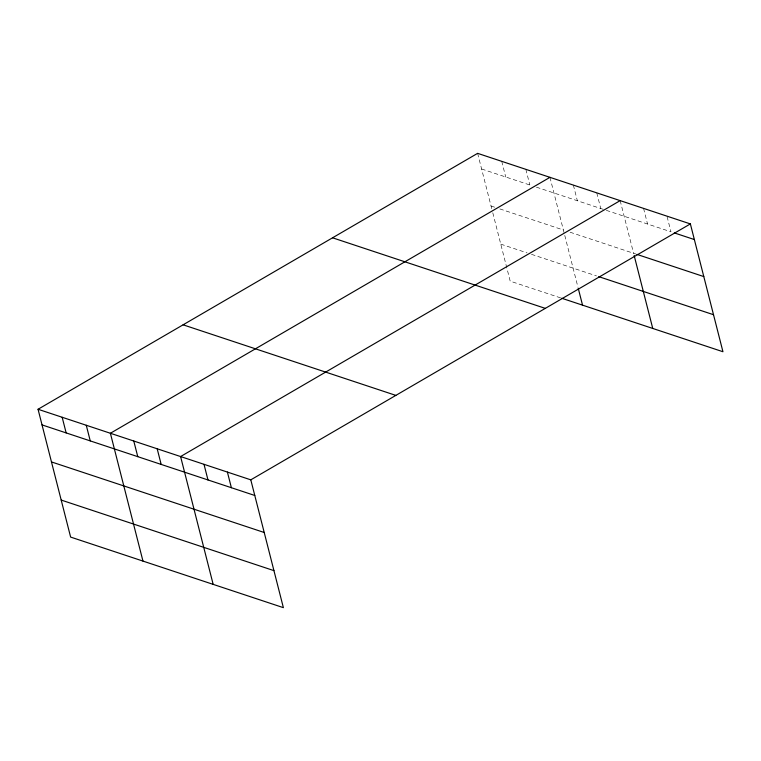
<?xml version="1.0" encoding="UTF-8"?>
<svg xmlns="http://www.w3.org/2000/svg" width="761" height="761" viewBox="0 0 761 761"><rect width="100%" height="100%" fill="white"/><g stroke="black" fill="none" stroke-linecap="round" stroke-linejoin="round"><path stroke-width="0.57" stroke-dasharray="3.81 2.85" d="M481.608 168.99L532.025 185.713M536.41 187.158L605.204 209.979M606.317 210.35L670.955 231.791L666.969 216.153M491.045 206.003L495.43 207.458M499.815 208.914L563.378 229.993M570.065 232.219L635.816 254.022M500.767 244.138L527.069 252.871M531.454 254.317L596.5 275.901M560.619 297.884L510.203 281.161L492.196 210.493M643.568 208.39L647.554 224.029M620.167 200.628L633.59 253.289M596.767 192.866L600.752 208.504M573.356 185.104L577.352 200.742M549.956 177.342L577.96 287.201M525.851 169.342L529.837 184.98M501.737 161.342L505.723 176.98M477.623 153.341L491.901 209.37"/><path stroke-width="1.14" d="M38.05 409.266L250.797 479.839L283.377 607.659L70.63 537.085L38.05 409.266L477.623 153.341L690.37 223.915L722.95 351.734L561.713 298.245M549.956 177.342L110.383 433.266L142.963 561.076M620.167 200.628L180.585 456.552L213.166 584.362M250.797 479.839L690.37 223.915M674.294 232.904L694.355 239.553M636.928 254.393L703.792 276.576M598.736 276.643L713.514 314.712M332.567 237.803L545.314 308.376M183.106 324.814L395.853 395.387M42.036 424.904L254.783 495.478M51.472 461.927L264.219 532.5M61.194 500.063L273.941 570.636M634.16 255.525L652.748 328.438M578.246 288.324L582.536 305.151M227.396 472.077L231.382 487.715M203.996 464.315L207.981 479.953M157.185 448.79L161.17 464.429M133.784 441.028L137.77 456.667M86.269 425.266L90.255 440.904M62.164 417.266L66.15 432.904"/></g></svg>
